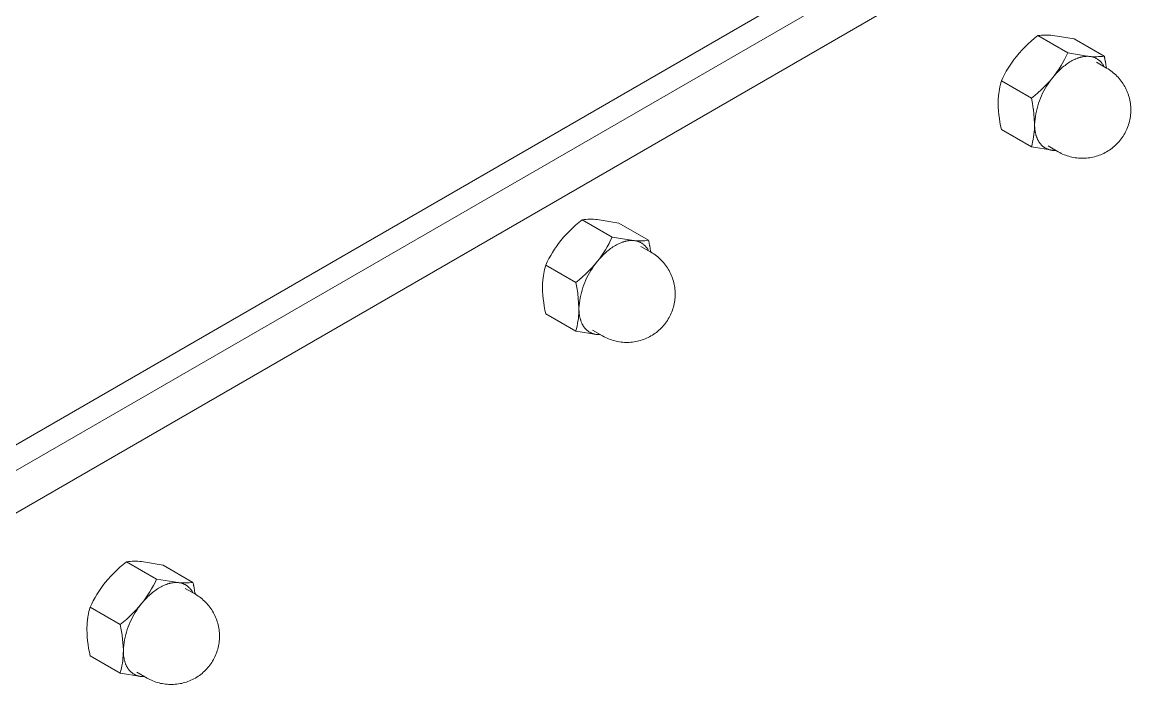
# Model space of a CAD drawing. Header units: inches. Extents: x -6 to 165, y -5 to 126.
# Drawn here: x 157.112 to 161.53, y 43.895 to 46.522 of the extents above; entities that cross this region are included whole.
import ezdxf

# ---------------------------------------------------------------- set-up
doc = ezdxf.new("R2010")
doc.units = ezdxf.units.IN
doc.layers.add('ZANO_R', color=7, linetype='Continuous', lineweight=0)

msp = doc.modelspace()

# ---------------------------------------------------------------- linework, layer by layer
at = {"layer": 'ZANO_R'}
for p, q in [((161.26864, 47.26624), (153.34188, 42.68972)), ((153.49437, 42.67523), (161.42113, 47.25175)), ((161.56525, 47.16854), (153.63849, 42.59202)), ((161.0769, 46.42455), (161.08906, 46.43632)), ((161.08906, 46.43632), (161.10159, 46.44769)), ((161.10159, 46.44769), (161.11449, 46.45864)), ((161.11449, 46.45864), (161.12774, 46.46917)), ((161.12774, 46.46917), (161.1351, 46.47009)), ((161.24612, 46.40082), (161.12774, 46.46917)), ((161.1351, 46.47009), (161.14249, 46.47079)), ((161.14249, 46.47079), (161.14989, 46.47125)), ((161.14989, 46.47125), (161.15731, 46.47149)), ((161.15731, 46.47149), (161.16472, 46.4715)), ((161.16472, 46.4715), (161.17214, 46.47129)), ((161.17214, 46.47129), (161.17954, 46.47084)), ((161.17954, 46.47084), (161.18693, 46.47017)), ((161.18693, 46.47017), (161.27187, 46.4563)), ((161.27187, 46.4563), (161.39024, 46.38795)), ((161.03413, 46.37566), (161.04281, 46.38696)), ((161.04281, 46.38696), (161.05376, 46.39986)), ((161.05376, 46.39986), (161.06513, 46.41239)), ((161.06513, 46.41239), (161.0769, 46.42455)), ((161.24005, 46.38793), (161.23359, 46.37523)), ((161.24612, 46.40082), (161.24005, 46.38793)), ((161.33105, 46.38696), (161.24612, 46.40082)), ((161.30595, 46.38568), (161.30816, 46.38605)), ((161.30816, 46.38605), (161.31035, 46.38637)), ((161.31035, 46.38637), (161.31252, 46.38665)), ((161.31252, 46.38665), (161.31467, 46.38687)), ((161.31467, 46.38687), (161.3168, 46.38705)), ((161.3168, 46.38705), (161.31891, 46.38718)), ((161.31891, 46.38718), (161.32099, 46.38726)), ((161.32099, 46.38726), (161.32305, 46.38729)), ((161.32305, 46.38729), (161.32509, 46.38727)), ((161.32509, 46.38727), (161.3271, 46.38721)), ((161.3271, 46.38721), (161.32909, 46.38711)), ((161.32909, 46.38711), (161.33105, 46.38696)), ((161.33844, 46.38628), (161.33105, 46.38696)), ((161.33105, 46.38696), (161.33346, 46.38672)), ((161.33346, 46.38672), (161.33586, 46.38641)), ((161.33586, 46.38641), (161.33825, 46.38601)), ((161.33825, 46.38601), (161.34062, 46.38553)), ((161.34585, 46.38584), (161.33844, 46.38628)), ((161.3755, 46.38633), (161.36809, 46.38587)), ((161.38288, 46.38703), (161.3755, 46.38633)), ((161.39024, 46.38795), (161.38288, 46.38703)), ((161.3906, 46.38629), (161.39024, 46.38795)), ((161.3906, 46.38629), (161.39112, 46.3839)), ((161.01022, 46.34024), (161.01782, 46.35229)), ((161.01782, 46.35229), (161.0258, 46.3641)), ((161.0258, 46.3641), (161.03413, 46.37566)), ((161.21952, 46.35046), (161.21191, 46.33841)), ((161.22675, 46.36274), (161.21952, 46.35046)), ((161.22106, 46.33988), (161.22566, 46.34389)), ((161.22566, 46.34389), (161.23032, 46.34777)), ((161.23359, 46.37523), (161.22675, 46.36274)), ((161.23032, 46.34777), (161.23502, 46.35149)), ((161.23502, 46.35149), (161.23977, 46.35506)), ((161.23977, 46.35506), (161.24455, 46.35847)), ((161.24455, 46.35847), (161.24935, 46.36171)), ((161.24935, 46.36171), (161.25417, 46.36477)), ((161.25417, 46.36477), (161.25899, 46.36765)), ((161.25899, 46.36765), (161.26382, 46.37034)), ((161.26382, 46.37034), (161.26864, 46.37284)), ((161.26864, 46.37284), (161.27344, 46.37515)), ((161.27344, 46.37515), (161.27822, 46.37726)), ((161.27822, 46.37726), (161.28296, 46.37917)), ((161.28296, 46.37917), (161.28532, 46.38005)), ((161.28532, 46.38005), (161.28767, 46.38087)), ((161.28767, 46.38087), (161.29, 46.38165)), ((161.29, 46.38165), (161.29232, 46.38238)), ((161.29232, 46.38238), (161.29463, 46.38306)), ((161.29463, 46.38306), (161.29693, 46.38368)), ((161.29693, 46.38368), (161.29921, 46.38426)), ((161.29921, 46.38426), (161.30147, 46.38478)), ((161.30147, 46.38478), (161.30372, 46.38525)), ((161.30372, 46.38525), (161.30595, 46.38568)), ((161.34062, 46.38553), (161.34298, 46.38497)), ((161.34298, 46.38497), (161.34531, 46.38434)), ((161.34531, 46.38434), (161.34763, 46.38362)), ((161.35326, 46.38562), (161.34585, 46.38584)), ((161.34763, 46.38362), (161.34991, 46.38283)), ((161.34991, 46.38283), (161.35217, 46.38196)), ((161.35217, 46.38196), (161.3544, 46.38101)), ((161.36068, 46.38563), (161.35326, 46.38562)), ((161.3544, 46.38101), (161.35659, 46.37999)), ((161.35659, 46.37999), (161.35875, 46.3789)), ((161.35875, 46.3789), (161.36087, 46.37773)), ((161.39957, 46.34071), (161.35904, 46.36411)), ((161.36809, 46.38587), (161.36068, 46.38563)), ((161.36087, 46.37773), (161.36295, 46.37649)), ((161.36295, 46.37649), (161.36499, 46.37519)), ((161.36499, 46.37519), (161.36698, 46.37381)), ((161.36698, 46.37381), (161.36892, 46.37237)), ((161.36892, 46.37237), (161.37082, 46.37086)), ((161.37082, 46.37086), (161.37266, 46.36929)), ((161.37266, 46.36929), (161.37445, 46.36766)), ((161.37445, 46.36766), (161.37618, 46.36597)), ((161.37618, 46.36597), (161.37785, 46.36422)), ((161.37785, 46.36422), (161.37946, 46.36241)), ((161.37946, 46.36241), (161.38101, 46.36055)), ((161.38101, 46.36055), (161.3825, 46.35865)), ((161.3825, 46.35865), (161.38392, 46.35669)), ((161.38392, 46.35669), (161.38528, 46.35468)), ((161.38528, 46.35468), (161.38656, 46.35263)), ((161.38656, 46.35263), (161.38778, 46.35054)), ((161.38778, 46.35054), (161.38893, 46.34841)), ((161.38893, 46.34841), (161.39, 46.34624)), ((161.39167, 46.38129), (161.39112, 46.3839)), ((161.39167, 46.38129), (161.39199, 46.37975)), ((161.39236, 46.37797), (161.39199, 46.37975)), ((161.39236, 46.37797), (161.39286, 46.37549)), ((161.39303, 46.37465), (161.39286, 46.37549)), ((161.39303, 46.37465), (161.39373, 46.37109)), ((161.39432, 46.36803), (161.39373, 46.37109)), ((161.39432, 46.36803), (161.3946, 46.36655)), ((161.39494, 46.36472), (161.3946, 46.36655)), ((161.39494, 46.36472), (161.39633, 46.35694)), ((161.39668, 46.35484), (161.39633, 46.35694)), ((161.39668, 46.35484), (161.39804, 46.34637)), ((161.39825, 46.34501), (161.39804, 46.34637)), ((161.39825, 46.34501), (161.39847, 46.34353)), ((161.39873, 46.34174), (161.39847, 46.34353)), ((160.98362, 46.28988), (160.98968, 46.30277)), ((160.98968, 46.30277), (160.99614, 46.31547)), ((160.99614, 46.31547), (161.00299, 46.32796)), ((161.00299, 46.32796), (161.01022, 46.34024)), ((161.18693, 46.30375), (161.17598, 46.29085)), ((161.18027, 46.29542), (161.18693, 46.30375)), ((161.19561, 46.31504), (161.18693, 46.30375)), ((161.18693, 46.30375), (161.19088, 46.30857)), ((161.19088, 46.30857), (161.19493, 46.31332)), ((161.19493, 46.31332), (161.19908, 46.31799)), ((161.20394, 46.3266), (161.19561, 46.31504)), ((161.19908, 46.31799), (161.20331, 46.32258)), ((161.20331, 46.32258), (161.20764, 46.32707)), ((161.21191, 46.33841), (161.20394, 46.3266)), ((161.20764, 46.32707), (161.21204, 46.33146)), ((161.21204, 46.33146), (161.21651, 46.33573)), ((161.21651, 46.33573), (161.22106, 46.33988)), ((161.39873, 46.34174), (161.39881, 46.34115)), ((161.39957, 46.34071), (161.40511, 46.33739)), ((161.40511, 46.33739), (161.41053, 46.33388)), ((161.41053, 46.33388), (161.41582, 46.33019)), ((161.41582, 46.33019), (161.42099, 46.32633)), ((161.42099, 46.32633), (161.42603, 46.32229)), ((161.42603, 46.32229), (161.43093, 46.31809)), ((161.43093, 46.31809), (161.43568, 46.31372)), ((161.43568, 46.31372), (161.44028, 46.30919)), ((161.44028, 46.30919), (161.44473, 46.30452)), ((161.44473, 46.30452), (161.44902, 46.29969)), ((161.44902, 46.29969), (161.45314, 46.29472)), ((160.97432, 46.24849), (160.97582, 46.2573)), ((160.97582, 46.2573), (160.97783, 46.26722)), ((160.97783, 46.26722), (160.98013, 46.27707)), ((160.98013, 46.27707), (160.98275, 46.28684)), ((160.98275, 46.28684), (160.9829, 46.28738)), ((160.9829, 46.28738), (160.98362, 46.28988)), ((160.98362, 46.28988), (161.102, 46.22153)), ((161.14068, 46.25438), (161.12815, 46.24301)), ((161.15284, 46.26615), (161.14068, 46.25438)), ((161.15137, 46.25066), (161.15653, 46.25999)), ((161.16461, 46.27831), (161.15284, 46.26615)), ((161.15653, 46.25999), (161.16201, 46.26915)), ((161.16201, 46.26915), (161.1678, 46.27811)), ((161.17598, 46.29085), (161.16461, 46.27831)), ((161.1678, 46.27811), (161.17389, 46.28687)), ((161.17389, 46.28687), (161.18027, 46.29542)), ((161.45314, 46.29472), (161.45709, 46.28962)), ((161.45709, 46.28962), (161.46086, 46.28438)), ((161.46086, 46.28438), (161.46446, 46.27903)), ((161.46446, 46.27903), (161.46788, 46.27355)), ((161.46788, 46.27355), (161.4711, 46.26796)), ((161.4711, 46.26796), (161.47414, 46.26226)), ((161.47414, 46.26226), (161.47698, 46.25647)), ((161.47698, 46.25647), (161.47963, 46.25058)), ((160.97084, 46.20912), (160.97122, 46.21861)), ((160.97122, 46.21861), (160.97189, 46.22809)), ((160.97187, 46.22809), (160.97211, 46.23074)), ((160.97212, 46.23074), (160.97309, 46.23963)), ((160.97309, 46.23963), (160.97432, 46.24849)), ((161.11525, 46.23206), (161.102, 46.22153)), ((161.102, 46.22153), (161.10623, 46.20081)), ((161.12815, 46.24301), (161.11525, 46.23206)), ((161.13042, 46.20167), (161.13394, 46.21174)), ((161.13394, 46.21174), (161.1378, 46.22169)), ((161.1378, 46.22169), (161.142, 46.2315)), ((161.142, 46.2315), (161.14652, 46.24116)), ((161.14652, 46.24116), (161.15137, 46.25066)), ((161.47963, 46.25058), (161.48207, 46.24461)), ((161.48207, 46.24461), (161.48431, 46.23855)), ((161.48431, 46.23855), (161.48635, 46.23243)), ((161.48635, 46.23243), (161.48818, 46.22624)), ((161.48818, 46.22624), (161.4898, 46.21999)), ((161.4898, 46.21999), (161.4912, 46.21369)), ((161.4912, 46.21369), (161.49239, 46.20735)), ((160.97075, 46.20123), (160.97084, 46.20912)), ((160.97122, 46.18631), (160.97075, 46.20123)), ((160.97215, 46.17141), (160.97122, 46.18631)), ((160.97354, 46.15654), (160.97215, 46.17141)), ((161.10623, 46.20081), (161.10979, 46.17995)), ((161.10979, 46.17995), (161.11, 46.17859)), ((161.11, 46.17859), (161.11011, 46.17783)), ((161.11011, 46.17783), (161.11486, 46.12108)), ((161.11981, 46.16037), (161.12194, 46.17083)), ((161.12194, 46.17083), (161.12442, 46.1812)), ((161.12442, 46.1812), (161.12725, 46.19149)), ((161.12725, 46.19149), (161.13042, 46.20167)), ((161.49239, 46.20735), (161.49337, 46.20097)), ((161.49337, 46.20097), (161.49413, 46.19456)), ((161.49413, 46.19456), (161.49468, 46.18813)), ((161.49468, 46.18813), (161.495, 46.18168)), ((161.495, 46.16877), (161.49468, 46.16233)), ((161.495, 46.18168), (161.49511, 46.17523)), ((161.49511, 46.17523), (161.495, 46.16877)), ((160.97538, 46.14173), (160.97354, 46.15654)), ((160.97768, 46.12697), (160.97538, 46.14173)), ((160.98042, 46.1123), (160.97768, 46.12697)), ((161.11486, 46.12108), (161.11487, 46.11802)), ((161.11487, 46.11802), (161.11557, 46.12866)), ((161.11557, 46.12866), (161.11662, 46.13928)), ((161.11662, 46.13928), (161.11804, 46.14985)), ((161.11804, 46.14985), (161.11981, 46.16037)), ((161.48818, 46.12421), (161.48635, 46.11802)), ((161.4898, 46.13046), (161.48818, 46.12421)), ((161.4912, 46.13676), (161.4898, 46.13046)), ((161.49239, 46.1431), (161.4912, 46.13676)), ((161.49337, 46.14948), (161.49239, 46.1431)), ((161.49413, 46.15589), (161.49337, 46.14948)), ((161.49468, 46.16233), (161.49413, 46.15589)), ((160.98362, 46.09771), (160.98042, 46.1123)), ((160.98362, 46.09771), (161.102, 46.02937)), ((161.11234, 46.07817), (161.1109, 46.06829)), ((161.11345, 46.0881), (161.11234, 46.07817)), ((161.11425, 46.09806), (161.11345, 46.0881)), ((161.11472, 46.10803), (161.11425, 46.09806)), ((161.11487, 46.11802), (161.11472, 46.10803)), ((161.11494, 46.11284), (161.11487, 46.11802)), ((161.11516, 46.10771), (161.11494, 46.11284)), ((161.11552, 46.10263), (161.11516, 46.10771)), ((161.11603, 46.09762), (161.11552, 46.10263)), ((161.11669, 46.09268), (161.11603, 46.09762)), ((161.11751, 46.08783), (161.11669, 46.09268)), ((161.11798, 46.08544), (161.11751, 46.08783)), ((161.11848, 46.08307), (161.11798, 46.08544)), ((161.11903, 46.08073), (161.11848, 46.08307)), ((161.11961, 46.07842), (161.11903, 46.08073)), ((161.12023, 46.07613), (161.11961, 46.07842)), ((161.46788, 46.0769), (161.46446, 46.07143)), ((161.4711, 46.08249), (161.46788, 46.0769)), ((161.47414, 46.08819), (161.4711, 46.08249)), ((161.47698, 46.09398), (161.47414, 46.08819)), ((161.47963, 46.09987), (161.47698, 46.09398)), ((161.48207, 46.10584), (161.47963, 46.09987)), ((161.48431, 46.1119), (161.48207, 46.10584)), ((161.48635, 46.11802), (161.48431, 46.1119)), ((161.10469, 46.03899), (161.102, 46.02937)), ((161.10708, 46.04869), (161.10469, 46.03899)), ((161.10915, 46.05846), (161.10708, 46.04869)), ((161.1109, 46.06829), (161.10915, 46.05846)), ((161.1209, 46.07388), (161.12023, 46.07613)), ((161.1216, 46.07165), (161.1209, 46.07388)), ((161.12234, 46.06946), (161.1216, 46.07165)), ((161.12312, 46.0673), (161.12234, 46.06946)), ((161.12393, 46.06517), (161.12312, 46.0673)), ((161.12479, 46.06308), (161.12393, 46.06517)), ((161.12568, 46.06102), (161.12479, 46.06308)), ((161.12661, 46.059), (161.12568, 46.06102)), ((161.12758, 46.05701), (161.12661, 46.059)), ((161.12859, 46.05507), (161.12758, 46.05701)), ((161.12964, 46.05317), (161.12859, 46.05507)), ((161.13072, 46.0513), (161.12964, 46.05317)), ((161.13184, 46.04948), (161.13072, 46.0513)), ((161.13299, 46.0477), (161.13184, 46.04948)), ((161.13418, 46.04596), (161.13299, 46.0477)), ((161.1354, 46.04426), (161.13418, 46.04596)), ((161.13666, 46.04261), (161.1354, 46.04426)), ((161.13795, 46.04101), (161.13666, 46.04261)), ((161.13928, 46.03945), (161.13795, 46.04101)), ((161.14064, 46.03793), (161.13928, 46.03945)), ((161.14203, 46.03646), (161.14064, 46.03793)), ((161.14345, 46.03504), (161.14203, 46.03646)), ((161.1449, 46.03367), (161.14345, 46.03504)), ((161.14639, 46.03235), (161.1449, 46.03367)), ((161.20849, 46.00974), (161.16796, 46.03315)), ((161.43568, 46.03673), (161.43093, 46.03236)), ((161.44028, 46.04126), (161.43568, 46.03673)), ((161.44473, 46.04593), (161.44028, 46.04126)), ((161.44902, 46.05076), (161.44473, 46.04593)), ((161.45314, 46.05573), (161.44902, 46.05076)), ((161.45709, 46.06083), (161.45314, 46.05573)), ((161.46086, 46.06607), (161.45709, 46.06083)), ((161.46446, 46.07143), (161.46086, 46.06607)), ((161.102, 46.02937), (161.18498, 46.01568)), ((161.1479, 46.03107), (161.14639, 46.03235)), ((161.14944, 46.02984), (161.1479, 46.03107)), ((161.15101, 46.02867), (161.14944, 46.02984)), ((161.15261, 46.02754), (161.15101, 46.02867)), ((161.15423, 46.02646), (161.15261, 46.02754)), ((161.15588, 46.02543), (161.15423, 46.02646)), ((161.15755, 46.02445), (161.15588, 46.02543)), ((161.15924, 46.02352), (161.15755, 46.02445)), ((161.16096, 46.02264), (161.15924, 46.02352)), ((161.1627, 46.02181), (161.16096, 46.02264)), ((161.16447, 46.02103), (161.1627, 46.02181)), ((161.16625, 46.0203), (161.16447, 46.02103)), ((161.16805, 46.01962), (161.16625, 46.0203)), ((161.16987, 46.01899), (161.16805, 46.01962)), ((161.17171, 46.01841), (161.16987, 46.01899)), ((161.17356, 46.01788), (161.17171, 46.01841)), ((161.17543, 46.01739), (161.17356, 46.01788)), ((161.17732, 46.01696), (161.17543, 46.01739)), ((161.17922, 46.01657), (161.17732, 46.01696)), ((161.18113, 46.01623), (161.17922, 46.01657)), ((161.18305, 46.01594), (161.18113, 46.01623)), ((161.18499, 46.0157), (161.18305, 46.01594)), ((161.18693, 46.0155), (161.18499, 46.0157)), ((161.18693, 46.0155), (161.19353, 46.01497)), ((161.1914, 46.01522), (161.18889, 46.01535)), ((161.1939, 46.01517), (161.1914, 46.01522)), ((161.19353, 46.01497), (161.20014, 46.01457)), ((161.19641, 46.01518), (161.1939, 46.01517)), ((161.19891, 46.01527), (161.19641, 46.01518)), ((161.21413, 46.00661), (161.20849, 46.00974)), ((161.21988, 46.00367), (161.21413, 46.00661)), ((161.22572, 46.00093), (161.21988, 46.00367)), ((161.23165, 45.99838), (161.22572, 46.00093)), ((161.23767, 45.99604), (161.23165, 45.99838)), ((161.24376, 45.9939), (161.23767, 45.99604)), ((161.24992, 45.99197), (161.24376, 45.9939)), ((161.25614, 45.99024), (161.24992, 45.99197)), ((161.26241, 45.98873), (161.25614, 45.99024)), ((161.26873, 45.98743), (161.26241, 45.98873)), ((161.34565, 45.98873), (161.33933, 45.98743)), ((161.35193, 45.99024), (161.34565, 45.98873)), ((161.35815, 45.99197), (161.35193, 45.99024)), ((161.3643, 45.9939), (161.35815, 45.99197)), ((161.37039, 45.99604), (161.3643, 45.9939)), ((161.37641, 45.99838), (161.37039, 45.99604)), ((161.38234, 46.00093), (161.37641, 45.99838)), ((161.38818, 46.00367), (161.38234, 46.00093)), ((161.39393, 46.00661), (161.38818, 46.00367)), ((161.39957, 46.00974), (161.39393, 46.00661)), ((161.40511, 46.01306), (161.39957, 46.00974)), ((161.41053, 46.01657), (161.40511, 46.01306)), ((161.41582, 46.02026), (161.41053, 46.01657)), ((161.42099, 46.02412), (161.41582, 46.02026)), ((161.42603, 46.02816), (161.42099, 46.02412)), ((161.43093, 46.03236), (161.42603, 46.02816)), ((161.2751, 45.98635), (161.26873, 45.98743)), ((161.28149, 45.98548), (161.2751, 45.98635)), ((161.28791, 45.98482), (161.28149, 45.98548)), ((161.29435, 45.98439), (161.28791, 45.98482)), ((161.3008, 45.98417), (161.29435, 45.98439)), ((161.30726, 45.98417), (161.3008, 45.98417)), ((161.31371, 45.98439), (161.30726, 45.98417)), ((161.32015, 45.98482), (161.31371, 45.98439)), ((161.32657, 45.98548), (161.32015, 45.98482)), ((161.33297, 45.98635), (161.32657, 45.98548)), ((161.33933, 45.98743), (161.33297, 45.98635)), ((159.30006, 45.71961), (159.31296, 45.73056)), ((159.31296, 45.73056), (159.32621, 45.74109)), ((159.32621, 45.74109), (159.33357, 45.74201)), ((159.44458, 45.67274), (159.32621, 45.74109)), ((159.33357, 45.74201), (159.34095, 45.74271)), ((159.34095, 45.74271), (159.34836, 45.74317)), ((159.34836, 45.74317), (159.35577, 45.74341)), ((159.35577, 45.74341), (159.36319, 45.74342)), ((159.36319, 45.74342), (159.3706, 45.7432)), ((159.3706, 45.7432), (159.37801, 45.74276)), ((159.37801, 45.74276), (159.38539, 45.74208)), ((159.38539, 45.74208), (159.47033, 45.72821)), ((159.47033, 45.72821), (159.58871, 45.65987)), ((159.25223, 45.67177), (159.26359, 45.68431)), ((159.26359, 45.68431), (159.27536, 45.69647)), ((159.27536, 45.69647), (159.28752, 45.70824)), ((159.28752, 45.70824), (159.30006, 45.71961)), ((159.21629, 45.62421), (159.22426, 45.63602)), ((159.22426, 45.63602), (159.23259, 45.64758)), ((159.23259, 45.64758), (159.24127, 45.65887)), ((159.24127, 45.65887), (159.25223, 45.67177)), ((159.43206, 45.64715), (159.42521, 45.63466)), ((159.43852, 45.65985), (159.43206, 45.64715)), ((159.44458, 45.67274), (159.43852, 45.65985)), ((159.52952, 45.65887), (159.44458, 45.67274)), ((159.44781, 45.63362), (159.45263, 45.63669)), ((159.45263, 45.63669), (159.45746, 45.63956)), ((159.45746, 45.63956), (159.46228, 45.64226)), ((159.46228, 45.64226), (159.4671, 45.64476)), ((159.4671, 45.64476), (159.4719, 45.64707)), ((159.4719, 45.64707), (159.47668, 45.64918)), ((159.47668, 45.64918), (159.48142, 45.65109)), ((159.48142, 45.65109), (159.48378, 45.65196)), ((159.48378, 45.65196), (159.48613, 45.65279)), ((159.48613, 45.65279), (159.48847, 45.65357)), ((159.48847, 45.65357), (159.49079, 45.6543)), ((159.49079, 45.6543), (159.4931, 45.65497)), ((159.4931, 45.65497), (159.49539, 45.6556)), ((159.49539, 45.6556), (159.49767, 45.65617)), ((159.49767, 45.65617), (159.49994, 45.6567)), ((159.49994, 45.6567), (159.50218, 45.65717)), ((159.50218, 45.65717), (159.50441, 45.65759)), ((159.50441, 45.65759), (159.50662, 45.65797)), ((159.50662, 45.65797), (159.50881, 45.65829)), ((159.50881, 45.65829), (159.51098, 45.65857)), ((159.51098, 45.65857), (159.51313, 45.65879)), ((159.51313, 45.65879), (159.51526, 45.65897)), ((159.51526, 45.65897), (159.51737, 45.65909)), ((159.51737, 45.65909), (159.51945, 45.65917)), ((159.51945, 45.65917), (159.52152, 45.65921)), ((159.52152, 45.65921), (159.52355, 45.65919)), ((159.52355, 45.65919), (159.52557, 45.65913)), ((159.52557, 45.65913), (159.52755, 45.65903)), ((159.52755, 45.65903), (159.52952, 45.65887)), ((159.53691, 45.6582), (159.52952, 45.65887)), ((159.52952, 45.65887), (159.53193, 45.65864)), ((159.53193, 45.65864), (159.53433, 45.65832)), ((159.53433, 45.65832), (159.53671, 45.65793)), ((159.53671, 45.65793), (159.53909, 45.65745)), ((159.54431, 45.65775), (159.53691, 45.6582)), ((159.53909, 45.65745), (159.54144, 45.65689)), ((159.54144, 45.65689), (159.54378, 45.65626)), ((159.54378, 45.65626), (159.54609, 45.65554)), ((159.55172, 45.65753), (159.54431, 45.65775)), ((159.54609, 45.65554), (159.54838, 45.65475)), ((159.54838, 45.65475), (159.55063, 45.65388)), ((159.55063, 45.65388), (159.55286, 45.65293)), ((159.55914, 45.65755), (159.55172, 45.65753)), ((159.55286, 45.65293), (159.55506, 45.65191)), ((159.55506, 45.65191), (159.55722, 45.65082)), ((159.55722, 45.65082), (159.55934, 45.64965)), ((159.59804, 45.61262), (159.5575, 45.63603)), ((159.56656, 45.65778), (159.55914, 45.65755)), ((159.55934, 45.64965), (159.56142, 45.64841)), ((159.56142, 45.64841), (159.56345, 45.6471)), ((159.56345, 45.6471), (159.56544, 45.64573)), ((159.56544, 45.64573), (159.56739, 45.64429)), ((159.57396, 45.65825), (159.56656, 45.65778)), ((159.56739, 45.64429), (159.56928, 45.64278)), ((159.56928, 45.64278), (159.57112, 45.64121)), ((159.57112, 45.64121), (159.57291, 45.63958)), ((159.57291, 45.63958), (159.57464, 45.63788)), ((159.58135, 45.65895), (159.57396, 45.65825)), ((159.57464, 45.63788), (159.57631, 45.63614)), ((159.57631, 45.63614), (159.57793, 45.63433)), ((159.58871, 45.65987), (159.58135, 45.65895)), ((159.58907, 45.6582), (159.58871, 45.65987)), ((159.58907, 45.6582), (159.58958, 45.65582)), ((159.59013, 45.65321), (159.58958, 45.65582)), ((159.59013, 45.65321), (159.59045, 45.65167)), ((159.59082, 45.64989), (159.59045, 45.65167)), ((159.59082, 45.64989), (159.59133, 45.6474)), ((159.59149, 45.64657), (159.59132, 45.6474)), ((159.59149, 45.64657), (159.5922, 45.64301)), ((159.59278, 45.63994), (159.59219, 45.64301)), ((159.59278, 45.63995), (159.59306, 45.63847)), ((159.5934, 45.63664), (159.59306, 45.63847)), ((159.5934, 45.63664), (159.59479, 45.62886)), ((159.19461, 45.58739), (159.20146, 45.59988)), ((159.20146, 45.59988), (159.20868, 45.61216)), ((159.20868, 45.61216), (159.21629, 45.62421)), ((159.40241, 45.59852), (159.39408, 45.58696)), ((159.39754, 45.58991), (159.40178, 45.5945)), ((159.40178, 45.5945), (159.4061, 45.59899)), ((159.41038, 45.61033), (159.40241, 45.59852)), ((159.4061, 45.59899), (159.4105, 45.60338)), ((159.41798, 45.62238), (159.41038, 45.61033)), ((159.4105, 45.60338), (159.41498, 45.60765)), ((159.41498, 45.60765), (159.41952, 45.61179)), ((159.42521, 45.63466), (159.41798, 45.62238)), ((159.41952, 45.61179), (159.42412, 45.61581)), ((159.42412, 45.61581), (159.42878, 45.61968)), ((159.42878, 45.61968), (159.43349, 45.62341)), ((159.43349, 45.62341), (159.43823, 45.62698)), ((159.43823, 45.62698), (159.44301, 45.63039)), ((159.44301, 45.63039), (159.44781, 45.63362)), ((159.57793, 45.63433), (159.57948, 45.63247)), ((159.57948, 45.63247), (159.58097, 45.63056)), ((159.58097, 45.63056), (159.58239, 45.6286)), ((159.58239, 45.6286), (159.58374, 45.6266)), ((159.58374, 45.6266), (159.58503, 45.62455)), ((159.58503, 45.62455), (159.58624, 45.62246)), ((159.58624, 45.62246), (159.58739, 45.62032)), ((159.58739, 45.62032), (159.58846, 45.61815)), ((159.59515, 45.62676), (159.59479, 45.62886)), ((159.59515, 45.62676), (159.5965, 45.61829)), ((159.59671, 45.61692), (159.5965, 45.61829)), ((159.59671, 45.61692), (159.59693, 45.61545)), ((159.59719, 45.61366), (159.59693, 45.61545)), ((159.59719, 45.61366), (159.59727, 45.61306)), ((159.59804, 45.61262), (159.60357, 45.6093)), ((159.60357, 45.6093), (159.60899, 45.6058)), ((159.60899, 45.6058), (159.61429, 45.60211)), ((159.61429, 45.60211), (159.61946, 45.59825)), ((159.61946, 45.59825), (159.62449, 45.59421)), ((159.62449, 45.59421), (159.62939, 45.59001)), ((159.17755, 45.54469), (159.17947, 45.55235)), ((159.17946, 45.55235), (159.17956, 45.5527)), ((159.17956, 45.5527), (159.18121, 45.55876)), ((159.18121, 45.55876), (159.18136, 45.5593)), ((159.18136, 45.5593), (159.18208, 45.5618)), ((159.18208, 45.5618), (159.18815, 45.57469)), ((159.18208, 45.5618), (159.30046, 45.49345)), ((159.18815, 45.57469), (159.19461, 45.58739)), ((159.36307, 45.55023), (159.3513, 45.53807)), ((159.36048, 45.54106), (159.36626, 45.55002)), ((159.37444, 45.56277), (159.36307, 45.55023)), ((159.36626, 45.55002), (159.37235, 45.55879)), ((159.37235, 45.55879), (159.37873, 45.56734)), ((159.38539, 45.57566), (159.37444, 45.56277)), ((159.37873, 45.56734), (159.38539, 45.57566)), ((159.39408, 45.58696), (159.38539, 45.57566)), ((159.38539, 45.57566), (159.38935, 45.58049)), ((159.38935, 45.58049), (159.3934, 45.58524)), ((159.3934, 45.58524), (159.39754, 45.58991)), ((159.62939, 45.59001), (159.63414, 45.58564)), ((159.63414, 45.58564), (159.63875, 45.58111)), ((159.63875, 45.58111), (159.64319, 45.57643)), ((159.64319, 45.57643), (159.64748, 45.57161)), ((159.64748, 45.57161), (159.6516, 45.56664)), ((159.6516, 45.56664), (159.65555, 45.56154)), ((159.65555, 45.56154), (159.65933, 45.5563)), ((159.65933, 45.5563), (159.66293, 45.55094)), ((159.66293, 45.55094), (159.66634, 45.54547)), ((159.17034, 45.50001), (159.17058, 45.50266)), ((159.17059, 45.50266), (159.17155, 45.51155)), ((159.17155, 45.51155), (159.17279, 45.5204)), ((159.17279, 45.5204), (159.17429, 45.52922)), ((159.17429, 45.52922), (159.17582, 45.53697)), ((159.17582, 45.53697), (159.17755, 45.54469)), ((159.31371, 45.50398), (159.30046, 45.49345)), ((159.32661, 45.51493), (159.31371, 45.50398)), ((159.33914, 45.5263), (159.32661, 45.51493)), ((159.33627, 45.4936), (159.34046, 45.50341)), ((159.3513, 45.53807), (159.33914, 45.5263)), ((159.34046, 45.50341), (159.34498, 45.51307)), ((159.34498, 45.51307), (159.34983, 45.52258)), ((159.34983, 45.52258), (159.355, 45.53191)), ((159.355, 45.53191), (159.36048, 45.54106)), ((159.66634, 45.54547), (159.66957, 45.53988)), ((159.66957, 45.53988), (159.6726, 45.53418)), ((159.6726, 45.53418), (159.67545, 45.52839)), ((159.67545, 45.52839), (159.67809, 45.5225)), ((159.67809, 45.5225), (159.68054, 45.51652)), ((159.68054, 45.51652), (159.68278, 45.51047)), ((159.68278, 45.51047), (159.68481, 45.50435)), ((159.68481, 45.50435), (159.68664, 45.49816)), ((159.16921, 45.47315), (159.16931, 45.48104)), ((159.16968, 45.45822), (159.16921, 45.47315)), ((159.16931, 45.48104), (159.16969, 45.49053)), ((159.16969, 45.49053), (159.17035, 45.50001)), ((159.30046, 45.49345), (159.30469, 45.47272)), ((159.30469, 45.47272), (159.30826, 45.45187)), ((159.32288, 45.45312), (159.32571, 45.4634)), ((159.32571, 45.4634), (159.32889, 45.47359)), ((159.32889, 45.47359), (159.33241, 45.48366)), ((159.33241, 45.48366), (159.33627, 45.4936)), ((159.68664, 45.49816), (159.68826, 45.49191)), ((159.68826, 45.49191), (159.68967, 45.48561)), ((159.68967, 45.48561), (159.69086, 45.47926)), ((159.69086, 45.47926), (159.69183, 45.47288)), ((159.69183, 45.47288), (159.6926, 45.46647)), ((159.6926, 45.46647), (159.69314, 45.46004)), ((159.69314, 45.46004), (159.69347, 45.4536)), ((159.17062, 45.44332), (159.16968, 45.45822)), ((159.172, 45.42846), (159.17062, 45.44332)), ((159.17385, 45.41364), (159.172, 45.42846)), ((159.30826, 45.45187), (159.30846, 45.4505)), ((159.30846, 45.4505), (159.30858, 45.44975)), ((159.30858, 45.44975), (159.31332, 45.393)), ((159.31509, 45.4112), (159.3165, 45.42177)), ((159.3165, 45.42177), (159.31827, 45.43229)), ((159.31827, 45.43229), (159.3204, 45.44274)), ((159.3204, 45.44274), (159.32288, 45.45312)), ((159.69086, 45.41502), (159.68967, 45.40868)), ((159.69183, 45.4214), (159.69086, 45.41502)), ((159.6926, 45.42781), (159.69183, 45.4214)), ((159.69314, 45.43424), (159.6926, 45.42781)), ((159.69347, 45.44069), (159.69314, 45.43424)), ((159.69347, 45.4536), (159.69358, 45.44714)), ((159.69358, 45.44714), (159.69347, 45.44069)), ((159.17614, 45.39889), (159.17385, 45.41364)), ((159.17889, 45.38422), (159.17614, 45.39889)), ((159.18208, 45.36963), (159.17889, 45.38422)), ((159.31271, 45.36997), (159.31192, 45.36002)), ((159.31318, 45.37995), (159.31271, 45.36997)), ((159.31333, 45.38994), (159.31318, 45.37995)), ((159.31332, 45.393), (159.31333, 45.38994)), ((159.31333, 45.38994), (159.31403, 45.40058)), ((159.3134, 45.38476), (159.31333, 45.38994)), ((159.31362, 45.37962), (159.3134, 45.38476)), ((159.31398, 45.37455), (159.31362, 45.37962)), ((159.31449, 45.36953), (159.31398, 45.37455)), ((159.31403, 45.40058), (159.31509, 45.4112)), ((159.67809, 45.37179), (159.67545, 45.3659)), ((159.68054, 45.37776), (159.67809, 45.37179)), ((159.68278, 45.38382), (159.68054, 45.37776)), ((159.68481, 45.38994), (159.68278, 45.38382)), ((159.68664, 45.39613), (159.68481, 45.38994)), ((159.68826, 45.40238), (159.68664, 45.39613)), ((159.68967, 45.40868), (159.68826, 45.40238)), ((159.18208, 45.36963), (159.30046, 45.30129)), ((159.30761, 45.33037), (159.30554, 45.3206)), ((159.30937, 45.34021), (159.30761, 45.33037)), ((159.3108, 45.35009), (159.30937, 45.34021)), ((159.31192, 45.36002), (159.3108, 45.35009)), ((159.31516, 45.3646), (159.31449, 45.36953)), ((159.31597, 45.35975), (159.31516, 45.3646)), ((159.31644, 45.35736), (159.31597, 45.35975)), ((159.31695, 45.35499), (159.31644, 45.35736)), ((159.31749, 45.35265), (159.31695, 45.35499)), ((159.31808, 45.35034), (159.31749, 45.35265)), ((159.3187, 45.34805), (159.31808, 45.35034)), ((159.31936, 45.3458), (159.3187, 45.34805)), ((159.32006, 45.34357), (159.31936, 45.3458)), ((159.3208, 45.34138), (159.32006, 45.34357)), ((159.32158, 45.33921), (159.3208, 45.34138)), ((159.3224, 45.33709), (159.32158, 45.33921)), ((159.32325, 45.33499), (159.3224, 45.33709)), ((159.32415, 45.33294), (159.32325, 45.33499)), ((159.32508, 45.33092), (159.32415, 45.33294)), ((159.32605, 45.32893), (159.32508, 45.33092)), ((159.32706, 45.32699), (159.32605, 45.32893)), ((159.3281, 45.32508), (159.32706, 45.32699)), ((159.6516, 45.32765), (159.64748, 45.32268)), ((159.65555, 45.33275), (159.6516, 45.32765)), ((159.65933, 45.33798), (159.65555, 45.33275)), ((159.66293, 45.34334), (159.65933, 45.33798)), ((159.66634, 45.34882), (159.66293, 45.34334)), ((159.66957, 45.35441), (159.66634, 45.34882)), ((159.6726, 45.36011), (159.66957, 45.35441)), ((159.67545, 45.3659), (159.6726, 45.36011)), ((159.30316, 45.3109), (159.30046, 45.30129)), ((159.30046, 45.30129), (159.38345, 45.2876)), ((159.30554, 45.3206), (159.30316, 45.3109)), ((159.32918, 45.32322), (159.3281, 45.32508)), ((159.3303, 45.3214), (159.32918, 45.32322)), ((159.33145, 45.31961), (159.3303, 45.3214)), ((159.33264, 45.31788), (159.33145, 45.31961)), ((159.33387, 45.31618), (159.33264, 45.31788)), ((159.33513, 45.31453), (159.33387, 45.31618)), ((159.33642, 45.31292), (159.33513, 45.31453)), ((159.33774, 45.31136), (159.33642, 45.31292)), ((159.3391, 45.30985), (159.33774, 45.31136)), ((159.34049, 45.30838), (159.3391, 45.30985)), ((159.34192, 45.30696), (159.34049, 45.30838)), ((159.34337, 45.30559), (159.34192, 45.30696)), ((159.34485, 45.30426), (159.34337, 45.30559)), ((159.34636, 45.30299), (159.34485, 45.30426)), ((159.34791, 45.30176), (159.34636, 45.30299)), ((159.34947, 45.30058), (159.34791, 45.30176)), ((159.35107, 45.29945), (159.34947, 45.30058)), ((159.35269, 45.29837), (159.35107, 45.29945)), ((159.35434, 45.29735), (159.35269, 45.29837)), ((159.35601, 45.29637), (159.35434, 45.29735)), ((159.35771, 45.29544), (159.35601, 45.29637)), ((159.35943, 45.29456), (159.35771, 45.29544)), ((159.36117, 45.29373), (159.35943, 45.29456)), ((159.36293, 45.29295), (159.36117, 45.29373)), ((159.36471, 45.29222), (159.36293, 45.29295)), ((159.36651, 45.29154), (159.36471, 45.29222)), ((159.40695, 45.28166), (159.36642, 45.30506)), ((159.36833, 45.29091), (159.36651, 45.29154)), ((159.37017, 45.29032), (159.36833, 45.29091)), ((159.37203, 45.28979), (159.37017, 45.29032)), ((159.3739, 45.28931), (159.37203, 45.28979)), ((159.37578, 45.28888), (159.3739, 45.28931)), ((159.37768, 45.28849), (159.37578, 45.28888)), ((159.37959, 45.28815), (159.37768, 45.28849)), ((159.38151, 45.28786), (159.37959, 45.28815)), ((159.38345, 45.28762), (159.38151, 45.28786)), ((159.38539, 45.28742), (159.38345, 45.28762)), ((159.38539, 45.28742), (159.39199, 45.28689)), ((159.38986, 45.28714), (159.38736, 45.28727)), ((159.39237, 45.28709), (159.38986, 45.28714)), ((159.39199, 45.28689), (159.3986, 45.28648)), ((159.39487, 45.2871), (159.39237, 45.28709)), ((159.39738, 45.28719), (159.39487, 45.2871)), ((159.4126, 45.27853), (159.40695, 45.28166)), ((159.59804, 45.28166), (159.59239, 45.27853)), ((159.60357, 45.28498), (159.59804, 45.28166)), ((159.60899, 45.28849), (159.60357, 45.28498)), ((159.61429, 45.29218), (159.60899, 45.28849)), ((159.61946, 45.29604), (159.61429, 45.29218)), ((159.62449, 45.30008), (159.61946, 45.29604)), ((159.62939, 45.30428), (159.62449, 45.30008)), ((159.63414, 45.30865), (159.62939, 45.30428)), ((159.63875, 45.31317), (159.63414, 45.30865)), ((159.64319, 45.31785), (159.63875, 45.31317)), ((159.64748, 45.32268), (159.64319, 45.31785)), ((159.41834, 45.27559), (159.4126, 45.27853)), ((159.42419, 45.27284), (159.41834, 45.27559)), ((159.43012, 45.2703), (159.42419, 45.27284)), ((159.43613, 45.26796), (159.43012, 45.2703)), ((159.44222, 45.26582), (159.43613, 45.26796)), ((159.44838, 45.26388), (159.44222, 45.26582)), ((159.4546, 45.26216), (159.44838, 45.26388)), ((159.46087, 45.26065), (159.4546, 45.26216)), ((159.4672, 45.25935), (159.46087, 45.26065)), ((159.47356, 45.25826), (159.4672, 45.25935)), ((159.47996, 45.2574), (159.47356, 45.25826)), ((159.48638, 45.25674), (159.47996, 45.2574)), ((159.49282, 45.25631), (159.48638, 45.25674)), ((159.49927, 45.25609), (159.49282, 45.25631)), ((159.50572, 45.25609), (159.49927, 45.25609)), ((159.51217, 45.25631), (159.50572, 45.25609)), ((159.51861, 45.25674), (159.51217, 45.25631)), ((159.52503, 45.2574), (159.51861, 45.25674)), ((159.53143, 45.25826), (159.52503, 45.2574)), ((159.53779, 45.25935), (159.53143, 45.25826)), ((159.54412, 45.26065), (159.53779, 45.25935)), ((159.55039, 45.26216), (159.54412, 45.26065)), ((159.55661, 45.26388), (159.55039, 45.26216)), ((159.56277, 45.26582), (159.55661, 45.26388)), ((159.56886, 45.26796), (159.56277, 45.26582)), ((159.57487, 45.2703), (159.56886, 45.26796)), ((159.5808, 45.27284), (159.57487, 45.2703)), ((159.58665, 45.27559), (159.5808, 45.27284)), ((159.59239, 45.27853), (159.58665, 45.27559)), ((157.47383, 44.34432), (157.48599, 44.35609)), ((157.48599, 44.35609), (157.49852, 44.36745)), ((157.49852, 44.36745), (157.51142, 44.37841)), ((157.51142, 44.37841), (157.52467, 44.38893)), ((157.52467, 44.38893), (157.53203, 44.38986)), ((157.64305, 44.32059), (157.52467, 44.38893)), ((157.53203, 44.38986), (157.53942, 44.39055)), ((157.53942, 44.39055), (157.54682, 44.39102)), ((157.54682, 44.39102), (157.55423, 44.39126)), ((157.55423, 44.39126), (157.56165, 44.39127)), ((157.56165, 44.39127), (157.56907, 44.39105)), ((157.56907, 44.39105), (157.57647, 44.3906)), ((157.57647, 44.3906), (157.58386, 44.38993)), ((157.58386, 44.38993), (157.66879, 44.37606)), ((157.66879, 44.37606), (157.78717, 44.30772)), ((157.43974, 44.30672), (157.45069, 44.31962)), ((157.45069, 44.31962), (157.46206, 44.33216)), ((157.46206, 44.33216), (157.47383, 44.34432)), ((157.64305, 44.32059), (157.63698, 44.3077)), ((157.72798, 44.30672), (157.64305, 44.32059)), ((157.40715, 44.26001), (157.41475, 44.27206)), ((157.41475, 44.27206), (157.42272, 44.28387)), ((157.42272, 44.28387), (157.43105, 44.29542)), ((157.43105, 44.29542), (157.43974, 44.30672)), ((157.61645, 44.27023), (157.60884, 44.25818)), ((157.62367, 44.2825), (157.61645, 44.27023)), ((157.62259, 44.26366), (157.62725, 44.26753)), ((157.63052, 44.295), (157.62367, 44.2825)), ((157.62725, 44.26753), (157.63195, 44.27126)), ((157.63698, 44.3077), (157.63052, 44.295)), ((157.63195, 44.27126), (157.6367, 44.27483)), ((157.6367, 44.27483), (157.64148, 44.27823)), ((157.64148, 44.27823), (157.64628, 44.28147)), ((157.64628, 44.28147), (157.65109, 44.28453)), ((157.65109, 44.28453), (157.65592, 44.28741)), ((157.65592, 44.28741), (157.66075, 44.29011)), ((157.66075, 44.29011), (157.66556, 44.29261)), ((157.66556, 44.29261), (157.67037, 44.29491)), ((157.67037, 44.29491), (157.67514, 44.29702)), ((157.67514, 44.29702), (157.67989, 44.29893)), ((157.67989, 44.29893), (157.68225, 44.29981)), ((157.68225, 44.29981), (157.68459, 44.30064)), ((157.68459, 44.30064), (157.68693, 44.30142)), ((157.68693, 44.30142), (157.68925, 44.30214)), ((157.68925, 44.30214), (157.69156, 44.30282)), ((157.69156, 44.30282), (157.69386, 44.30345)), ((157.69386, 44.30345), (157.69614, 44.30402)), ((157.69614, 44.30402), (157.6984, 44.30454)), ((157.6984, 44.30454), (157.70065, 44.30502)), ((157.70065, 44.30502), (157.70288, 44.30544)), ((157.70288, 44.30544), (157.70509, 44.30582)), ((157.70509, 44.30582), (157.70728, 44.30614)), ((157.70728, 44.30614), (157.70945, 44.30641)), ((157.70945, 44.30641), (157.7116, 44.30664)), ((157.7116, 44.30664), (157.71373, 44.30681)), ((157.71373, 44.30681), (157.71583, 44.30694)), ((157.71583, 44.30694), (157.71792, 44.30702)), ((157.71792, 44.30702), (157.71998, 44.30705)), ((157.71998, 44.30705), (157.72202, 44.30704)), ((157.72202, 44.30704), (157.72403, 44.30698)), ((157.72403, 44.30698), (157.72602, 44.30687)), ((157.72602, 44.30687), (157.72798, 44.30672)), ((157.73537, 44.30605), (157.72798, 44.30672)), ((157.72798, 44.30672), (157.73039, 44.30649)), ((157.73039, 44.30649), (157.73279, 44.30617)), ((157.73279, 44.30617), (157.73518, 44.30577)), ((157.73518, 44.30577), (157.73755, 44.3053)), ((157.74277, 44.3056), (157.73537, 44.30605)), ((157.73755, 44.3053), (157.73991, 44.30474)), ((157.73991, 44.30474), (157.74224, 44.3041)), ((157.74224, 44.3041), (157.74455, 44.30339)), ((157.75019, 44.30538), (157.74277, 44.3056)), ((157.74455, 44.30339), (157.74684, 44.30259)), ((157.74684, 44.30259), (157.7491, 44.30172)), ((157.7491, 44.30172), (157.75133, 44.30078)), ((157.75761, 44.30539), (157.75019, 44.30538)), ((157.75133, 44.30078), (157.75352, 44.29976)), ((157.75352, 44.29976), (157.75568, 44.29866)), ((157.75568, 44.29866), (157.7578, 44.2975)), ((157.7965, 44.26047), (157.75596, 44.28387)), ((157.76502, 44.30563), (157.75761, 44.30539)), ((157.7578, 44.2975), (157.75988, 44.29626)), ((157.75988, 44.29626), (157.76192, 44.29495)), ((157.76192, 44.29495), (157.76391, 44.29357)), ((157.76391, 44.29357), (157.76585, 44.29213)), ((157.77242, 44.3061), (157.76502, 44.30563)), ((157.76585, 44.29213), (157.76775, 44.29063)), ((157.76775, 44.29063), (157.76959, 44.28905)), ((157.76959, 44.28905), (157.77137, 44.28742)), ((157.77137, 44.28742), (157.77311, 44.28573)), ((157.77981, 44.30679), (157.77242, 44.3061)), ((157.77311, 44.28573), (157.77478, 44.28398)), ((157.77478, 44.28398), (157.77639, 44.28218)), ((157.77639, 44.28218), (157.77794, 44.28032)), ((157.77794, 44.28032), (157.77943, 44.27841)), ((157.77943, 44.27841), (157.78085, 44.27645)), ((157.78717, 44.30772), (157.77981, 44.30679)), ((157.78085, 44.27645), (157.78221, 44.27445)), ((157.78221, 44.27445), (157.78349, 44.2724)), ((157.78349, 44.2724), (157.78471, 44.2703)), ((157.78471, 44.2703), (157.78585, 44.26817)), ((157.78585, 44.26817), (157.78692, 44.266)), ((157.78717, 44.30772), (157.78804, 44.30367)), ((157.7886, 44.30106), (157.78804, 44.30367)), ((157.7886, 44.30106), (157.78892, 44.29952)), ((157.78928, 44.29773), (157.78892, 44.29952)), ((157.78928, 44.29773), (157.78979, 44.29525)), ((157.78996, 44.29442), (157.78979, 44.29525)), ((157.78996, 44.29442), (157.79066, 44.29086)), ((157.79125, 44.28779), (157.79066, 44.29086)), ((157.79125, 44.28779), (157.79153, 44.28632)), ((157.79187, 44.28449), (157.79153, 44.28632)), ((157.79187, 44.28449), (157.79326, 44.2767)), ((157.79361, 44.27461), (157.79325, 44.2767)), ((157.79361, 44.27461), (157.79497, 44.26614)), ((157.79517, 44.26477), (157.79497, 44.26614)), ((157.38055, 44.20964), (157.38661, 44.22254)), ((157.38661, 44.22254), (157.39307, 44.23523)), ((157.39307, 44.23523), (157.39992, 44.24773)), ((157.39992, 44.24773), (157.40715, 44.26001)), ((157.58386, 44.22351), (157.57291, 44.21061)), ((157.57719, 44.21518), (157.58386, 44.22351)), ((157.59254, 44.23481), (157.58386, 44.22351)), ((157.58386, 44.22351), (157.58781, 44.22833)), ((157.58781, 44.22833), (157.59186, 44.23308)), ((157.59186, 44.23308), (157.59601, 44.23776)), ((157.60087, 44.24637), (157.59254, 44.23481)), ((157.59601, 44.23776), (157.60024, 44.24235)), ((157.60024, 44.24235), (157.60456, 44.24684)), ((157.60884, 44.25818), (157.60087, 44.24637)), ((157.60456, 44.24684), (157.60897, 44.25122)), ((157.60897, 44.25122), (157.61344, 44.25549)), ((157.61344, 44.25549), (157.61798, 44.25964)), ((157.61798, 44.25964), (157.62259, 44.26366)), ((157.79517, 44.26477), (157.79539, 44.2633)), ((157.79565, 44.2615), (157.79539, 44.2633)), ((157.79565, 44.2615), (157.79574, 44.26091)), ((157.7965, 44.26047), (157.80203, 44.25715)), ((157.80203, 44.25715), (157.80745, 44.25364)), ((157.80745, 44.25364), (157.81275, 44.24996)), ((157.81275, 44.24996), (157.81792, 44.24609)), ((157.81792, 44.24609), (157.82296, 44.24206)), ((157.82296, 44.24206), (157.82786, 44.23785)), ((157.82786, 44.23785), (157.83261, 44.23349)), ((157.83261, 44.23349), (157.83721, 44.22896)), ((157.83721, 44.22896), (157.84166, 44.22428)), ((157.84166, 44.22428), (157.84594, 44.21946)), ((157.37275, 44.17707), (157.37429, 44.18482)), ((157.37429, 44.18482), (157.37601, 44.19253)), ((157.37601, 44.19253), (157.37793, 44.2002)), ((157.37793, 44.2002), (157.37802, 44.20055)), ((157.37802, 44.20055), (157.37967, 44.2066)), ((157.37967, 44.2066), (157.37983, 44.20714)), ((157.37983, 44.20714), (157.38055, 44.20964)), ((157.38055, 44.20964), (157.49892, 44.1413)), ((157.54977, 44.18592), (157.53761, 44.17415)), ((157.54829, 44.17042), (157.55346, 44.17976)), ((157.56154, 44.19808), (157.54977, 44.18592)), ((157.55346, 44.17976), (157.55894, 44.18891)), ((157.55894, 44.18891), (157.56473, 44.19787)), ((157.57291, 44.21061), (157.56154, 44.19808)), ((157.56473, 44.19787), (157.57081, 44.20663)), ((157.57081, 44.20663), (157.57719, 44.21518)), ((157.84594, 44.21946), (157.85006, 44.21449)), ((157.85006, 44.21449), (157.85402, 44.20938)), ((157.85402, 44.20938), (157.85779, 44.20415)), ((157.85779, 44.20415), (157.86139, 44.19879)), ((157.86139, 44.19879), (157.8648, 44.19331)), ((157.8648, 44.19331), (157.86803, 44.18772)), ((157.86803, 44.18772), (157.87107, 44.18203)), ((157.87107, 44.18203), (157.87391, 44.17623)), ((157.36777, 44.12889), (157.36815, 44.13838)), ((157.36815, 44.13838), (157.36881, 44.14786)), ((157.3688, 44.14786), (157.36904, 44.1505)), ((157.36905, 44.1505), (157.36978, 44.15743)), ((157.36978, 44.15743), (157.37067, 44.16433)), ((157.37067, 44.16433), (157.37076, 44.16496)), ((157.37076, 44.16496), (157.37169, 44.17103)), ((157.37169, 44.17103), (157.37275, 44.17707)), ((157.51217, 44.15183), (157.49892, 44.1413)), ((157.49892, 44.1413), (157.50316, 44.12057)), ((157.52507, 44.16278), (157.51217, 44.15183)), ((157.53761, 44.17415), (157.52507, 44.16278)), ((157.53087, 44.13151), (157.53473, 44.14145)), ((157.53473, 44.14145), (157.53892, 44.15126)), ((157.53892, 44.15126), (157.54345, 44.16092)), ((157.54345, 44.16092), (157.54829, 44.17042)), ((157.87391, 44.17623), (157.87655, 44.17034)), ((157.87655, 44.17034), (157.879, 44.16437)), ((157.879, 44.16437), (157.88124, 44.15832)), ((157.88124, 44.15832), (157.88328, 44.15219)), ((157.88328, 44.15219), (157.88511, 44.146)), ((157.88511, 44.146), (157.88672, 44.13975)), ((157.88672, 44.13975), (157.88813, 44.13346)), ((157.88813, 44.13346), (157.88932, 44.12711)), ((157.36767, 44.12099), (157.36777, 44.12889)), ((157.36815, 44.10607), (157.36767, 44.12099)), ((157.36908, 44.09117), (157.36815, 44.10607)), ((157.37047, 44.07631), (157.36908, 44.09117)), ((157.50316, 44.12057), (157.50672, 44.09972)), ((157.50672, 44.09972), (157.50693, 44.09835)), ((157.50693, 44.09835), (157.50704, 44.0976)), ((157.50704, 44.0976), (157.51178, 44.04084)), ((157.51674, 44.08014), (157.51886, 44.09059)), ((157.51886, 44.09059), (157.52134, 44.10097)), ((157.52134, 44.10097), (157.52417, 44.11125)), ((157.52417, 44.11125), (157.52735, 44.12144)), ((157.52735, 44.12144), (157.53087, 44.13151)), ((157.88932, 44.12711), (157.8903, 44.12073)), ((157.8903, 44.12073), (157.89106, 44.11432)), ((157.89106, 44.11432), (157.8916, 44.10789)), ((157.8916, 44.10789), (157.89193, 44.10144)), ((157.89193, 44.10144), (157.89204, 44.09499)), ((157.89204, 44.09499), (157.89193, 44.08854)), ((157.37231, 44.06149), (157.37047, 44.07631)), ((157.37461, 44.04674), (157.37231, 44.06149)), ((157.37735, 44.03206), (157.37461, 44.04674)), ((157.5118, 44.03778), (157.51249, 44.04843)), ((157.51249, 44.04843), (157.51355, 44.05904)), ((157.51355, 44.05904), (157.51496, 44.06962)), ((157.51496, 44.06962), (157.51674, 44.08014)), ((157.88672, 44.05023), (157.88511, 44.04398)), ((157.88813, 44.05653), (157.88672, 44.05023)), ((157.88932, 44.06287), (157.88813, 44.05653)), ((157.8903, 44.06925), (157.88932, 44.06287)), ((157.89106, 44.07566), (157.8903, 44.06925)), ((157.8916, 44.08209), (157.89106, 44.07566)), ((157.89193, 44.08854), (157.8916, 44.08209)), ((157.38055, 44.01748), (157.37735, 44.03206)), ((157.38055, 44.01748), (157.49892, 43.94913)), ((157.51038, 44.00786), (157.50927, 43.99794)), ((157.51118, 44.01782), (157.51038, 44.00786)), ((157.51165, 44.0278), (157.51118, 44.01782)), ((157.5118, 44.03778), (157.51165, 44.0278)), ((157.51178, 44.04084), (157.5118, 44.03778)), ((157.51187, 44.0326), (157.5118, 44.03778)), ((157.51208, 44.02747), (157.51187, 44.0326)), ((157.51245, 44.02239), (157.51208, 44.02747)), ((157.51296, 44.01738), (157.51245, 44.02239)), ((157.51362, 44.01245), (157.51296, 44.01738)), ((157.51444, 44.00759), (157.51362, 44.01245)), ((157.51491, 44.0052), (157.51444, 44.00759)), ((157.51541, 44.00284), (157.51491, 44.0052)), ((157.51596, 44.0005), (157.51541, 44.00284)), ((157.51654, 43.99818), (157.51596, 44.0005)), ((157.86803, 44.00226), (157.8648, 43.99667)), ((157.87107, 44.00795), (157.86803, 44.00226)), ((157.87391, 44.01375), (157.87107, 44.00795)), ((157.87655, 44.01964), (157.87391, 44.01375)), ((157.879, 44.02561), (157.87655, 44.01964)), ((157.88124, 44.03166), (157.879, 44.02561)), ((157.88328, 44.03779), (157.88124, 44.03166)), ((157.88511, 44.04398), (157.88328, 44.03779)), ((157.50162, 43.95875), (157.49892, 43.94913)), ((157.50401, 43.96845), (157.50162, 43.95875)), ((157.50608, 43.97822), (157.50401, 43.96845)), ((157.50783, 43.98805), (157.50608, 43.97822)), ((157.50927, 43.99794), (157.50783, 43.98805)), ((157.51716, 43.9959), (157.51654, 43.99818)), ((157.51782, 43.99364), (157.51716, 43.9959)), ((157.51852, 43.99142), (157.51782, 43.99364)), ((157.51926, 43.98922), (157.51852, 43.99142)), ((157.52004, 43.98706), (157.51926, 43.98922)), ((157.52086, 43.98493), (157.52004, 43.98706)), ((157.52172, 43.98284), (157.52086, 43.98493)), ((157.52261, 43.98078), (157.52172, 43.98284)), ((157.52354, 43.97876), (157.52261, 43.98078)), ((157.52451, 43.97678), (157.52354, 43.97876)), ((157.52552, 43.97484), (157.52451, 43.97678)), ((157.52656, 43.97293), (157.52552, 43.97484)), ((157.52765, 43.97107), (157.52656, 43.97293)), ((157.52876, 43.96924), (157.52765, 43.97107)), ((157.52992, 43.96746), (157.52876, 43.96924)), ((157.53111, 43.96572), (157.52992, 43.96746)), ((157.53233, 43.96403), (157.53111, 43.96572)), ((157.53359, 43.96238), (157.53233, 43.96403)), ((157.53488, 43.96077), (157.53359, 43.96238)), ((157.53621, 43.95921), (157.53488, 43.96077)), ((157.53757, 43.9577), (157.53621, 43.95921)), ((157.53896, 43.95623), (157.53757, 43.9577)), ((157.54038, 43.95481), (157.53896, 43.95623)), ((157.83261, 43.9565), (157.82786, 43.95213)), ((157.83721, 43.96102), (157.83261, 43.9565)), ((157.84166, 43.9657), (157.83721, 43.96102)), ((157.84594, 43.97053), (157.84166, 43.9657)), ((157.85006, 43.97549), (157.84594, 43.97053)), ((157.85402, 43.9806), (157.85006, 43.97549)), ((157.85779, 43.98583), (157.85402, 43.9806)), ((157.86139, 43.99119), (157.85779, 43.98583)), ((157.8648, 43.99667), (157.86139, 43.99119)), ((157.49892, 43.94913), (157.58191, 43.93544)), ((157.54183, 43.95344), (157.54038, 43.95481)), ((157.54332, 43.95211), (157.54183, 43.95344)), ((157.54483, 43.95084), (157.54332, 43.95211)), ((157.54637, 43.94961), (157.54483, 43.95084)), ((157.54794, 43.94843), (157.54637, 43.94961)), ((157.54953, 43.9473), (157.54794, 43.94843)), ((157.55116, 43.94622), (157.54953, 43.9473)), ((157.5528, 43.94519), (157.55116, 43.94622)), ((157.55448, 43.94421), (157.5528, 43.94519)), ((157.55617, 43.94328), (157.55448, 43.94421)), ((157.55789, 43.9424), (157.55617, 43.94328)), ((157.55963, 43.94157), (157.55789, 43.9424)), ((157.56139, 43.94079), (157.55963, 43.94157)), ((157.56318, 43.94006), (157.56139, 43.94079)), ((157.56498, 43.93938), (157.56318, 43.94006)), ((157.60542, 43.92951), (157.56488, 43.95291)), ((157.5668, 43.93875), (157.56498, 43.93938)), ((157.56864, 43.93817), (157.5668, 43.93875)), ((157.57049, 43.93764), (157.56864, 43.93817)), ((157.57236, 43.93716), (157.57049, 43.93764)), ((157.57424, 43.93672), (157.57236, 43.93716)), ((157.57614, 43.93634), (157.57424, 43.93672)), ((157.57805, 43.936), (157.57614, 43.93634)), ((157.57998, 43.93571), (157.57805, 43.936)), ((157.58191, 43.93546), (157.57998, 43.93571)), ((157.58386, 43.93527), (157.58191, 43.93546)), ((157.58685, 43.93505), (157.58386, 43.93527)), ((157.58582, 43.9351), (157.59707, 43.93433)), ((157.58985, 43.93495), (157.58685, 43.93505)), ((157.59285, 43.93494), (157.58985, 43.93495)), ((157.59584, 43.93504), (157.59285, 43.93494)), ((157.61106, 43.92638), (157.60542, 43.92951)), ((157.61681, 43.92344), (157.61106, 43.92638)), ((157.62265, 43.92069), (157.61681, 43.92344)), ((157.62858, 43.91815), (157.62265, 43.92069)), ((157.63459, 43.9158), (157.62858, 43.91815)), ((157.64068, 43.91366), (157.63459, 43.9158)), ((157.64684, 43.91173), (157.64068, 43.91366)), ((157.76123, 43.91366), (157.75507, 43.91173)), ((157.76732, 43.9158), (157.76123, 43.91366)), ((157.77334, 43.91815), (157.76732, 43.9158)), ((157.77927, 43.92069), (157.77334, 43.91815)), ((157.78511, 43.92344), (157.77927, 43.92069)), ((157.79086, 43.92638), (157.78511, 43.92344)), ((157.7965, 43.92951), (157.79086, 43.92638)), ((157.80203, 43.93283), (157.7965, 43.92951)), ((157.80745, 43.93634), (157.80203, 43.93283)), ((157.81275, 43.94002), (157.80745, 43.93634)), ((157.81792, 43.94389), (157.81275, 43.94002)), ((157.82296, 43.94792), (157.81792, 43.94389)), ((157.82786, 43.95213), (157.82296, 43.94792)), ((157.65306, 43.91001), (157.64684, 43.91173)), ((157.65934, 43.9085), (157.65306, 43.91001)), ((157.66566, 43.9072), (157.65934, 43.9085)), ((157.67202, 43.90611), (157.66566, 43.9072)), ((157.67842, 43.90524), (157.67202, 43.90611)), ((157.68484, 43.90459), (157.67842, 43.90524)), ((157.69128, 43.90415), (157.68484, 43.90459)), ((157.69773, 43.90394), (157.69128, 43.90415)), ((157.70419, 43.90394), (157.69773, 43.90394)), ((157.71064, 43.90415), (157.70419, 43.90394)), ((157.71708, 43.90459), (157.71064, 43.90415)), ((157.7235, 43.90524), (157.71708, 43.90459)), ((157.72989, 43.90611), (157.7235, 43.90524)), ((157.73626, 43.9072), (157.72989, 43.90611)), ((157.74258, 43.9085), (157.73626, 43.9072)), ((157.74885, 43.91001), (157.74258, 43.9085)), ((157.75507, 43.91173), (157.74885, 43.91001))]:
    msp.add_line(p, q, dxfattribs=at)

doc.saveas('drawing.dxf')
